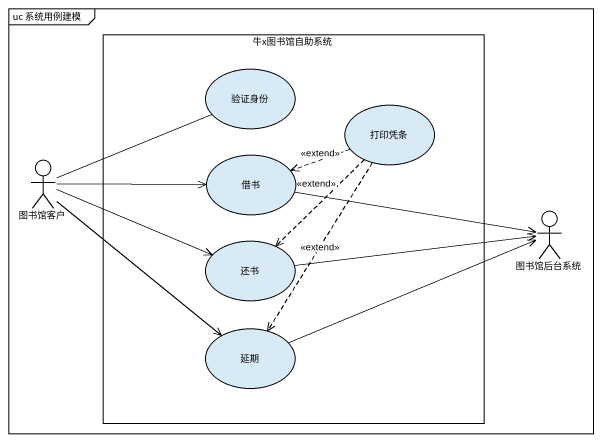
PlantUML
@startuml
mainframe uc 系统用例建模
rectangle 牛x图书馆自助系统 {
  usecase 验证身份
  usecase 打印凭条
  usecase 借书
  usecase 还书
  usecase 延期
}
actor 图书馆客户
actor 图书馆后台系统
打印凭条 .left.> 借书 : <<extend>>
打印凭条 ..> 还书 : <<extend>>
打印凭条 ..> 延期 : <<extend>>
图书馆客户 -right- 验证身份
图书馆客户 -right-> 借书
图书馆客户 -right-> 还书
图书馆客户 --> 延期
图书馆后台系统 <-left- 借书
图书馆后台系统 <-left- 还书
图书馆后台系统 <-left- 延期
@enduml
